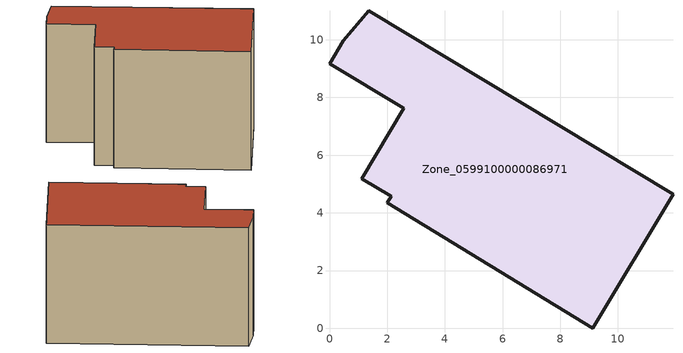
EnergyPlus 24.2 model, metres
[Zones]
Zone_0599100000086971
 floor ground (C_G): 11.91,4.65 9.12,0 2,4.35 2.14,4.58 1.11,5.19 2.57,7.62 0,9.17 0.48,9.97 1.36,11 z0
 wall outside (C_F): 2.57,7.62 1.11,5.19 2.14,4.58 2,4.35 9.12,0 11.91,4.65 1.36,11 0.48,9.97 0,9.17 2.57,7.62 z0:8.2
 roof outside (C_R): 1.36,11 0.48,9.97 0,9.17 2.57,7.62 1.11,5.19 2.14,4.58 2,4.35 9.12,0 11.91,4.65 z8.2
[BUILDING]
Pand.0599100000086971: North Axis=0; Terrain=City; Loads Convergence Tolerance Value=0.04; Temperature Convergence Tolerance Value=0.4; Solar Distribution=FullExterior; Maximum Number of Warmup Days=25; Minimum Number of Warmup Days=1
[Site:Location]
Rotterdam.The.Hague.AP_ZH_NLD Design_Conditions: Latitude=51.96; Longitude=4.45; Time Zone=1; Elevation=-4.5
[SITE:GROUNDTEMPERATURE:BUILDINGSURFACE]
18, 18, 18, 18, 18, 18, 18, 18, 18, 18, 18, 18
[MATERIAL] Thermal Absorptance=0.9; Solar Absorptance=0.7; Visible Absorptance=0.7
Name | Roughness | Thickness | Conductivity | Density | Specific Heat
G.TI.1975-1991 | MediumSmooth | 0.15 | 0.288461 | 540 | 1210
F.TI.1975-1991 | Rough | 0.3 | 0.230769 | 1920 | 840
R.TI.1975-1991 | MediumRough | 0.2 | 0.153846 | 1500 | 1000
[CONSTRUCTION]
C_G: G.TI.1975-1991
C_F: F.TI.1975-1991
C_R: R.TI.1975-1991
[ZONE]
Zone_0599100000086971: Type=1; Multiplier=1; Ceiling Height=Autocalculate; Volume=Autocalculate; Floor Area=autocalculate; Part of Total Floor Area=Yes
[ZONEINFILTRATION:DESIGNFLOWRATE]
Infil_Zone_0599100000086971: Zone or ZoneList or Space or SpaceList=Zone_0599100000086971; Schedule=AlwaysOn; Design Flow Rate Calculation Method=Flow/Area; Flow Rate per Floor Area=0.003; Constant Term Coefficient=1; Temperature Term Coefficient=0; Velocity Term Coefficient=0; Velocity Squared Term Coefficient=0
[HVACTEMPLATE:ZONE:IDEALLOADSAIRSYSTEM]
Zone_0599100000086971: Maximum Heating Supply Air Temperature=50; Minimum Cooling Supply Air Temperature=13; Maximum Heating Supply Air Humidity Ratio=0.0156; Minimum Cooling Supply Air Humidity Ratio=0.0077; Heating Limit=NoLimit; Cooling Limit=NoLimit; Dehumidification Control Type=ConstantSensibleHeatRatio; Cooling Sensible Heat Ratio=0.7; Dehumidification Setpoint=60; Humidification Control Type=None; Humidification Setpoint=30; Outdoor Air Method=None; Outdoor Air Flow Rate per Person=0.00944; Outdoor Air Flow Rate per Zone Floor Area=0; Outdoor Air Flow Rate per Zone=0; Demand Controlled Ventilation Type=None; Outdoor Air Economizer Type=NoEconomizer; Heat Recovery Type=None; Sensible Heat Recovery Effectiveness=0.7; Latent Heat Recovery Effectiveness=0.65
[ZONECONTROL:THERMOSTAT]
ThermostatControl_Zone_0599100000086971: Zone or ZoneList=Zone_0599100000086971; Control Type Schedule=DualSetpointControlType; Control 1=Thermostat_Zone_0599100000086971; Temperature Difference Between Cutout And Setpoint=0
[THERMOSTATSETPOINT:DUALSETPOINT]
Thermostat_Zone_0599100000086971: Heating Setpoint Temperature Schedule=HeatingSetpoint_Zone_0599100000086971; Cooling Setpoint Temperature Schedule=CoolingSetpoint_Zone_0599100000086971
[SCHEDULE:COMPACT]
HeatingSetpoint_Zone_0599100000086971: Through: 12/31, For: AllDays, Until: 24:00, 21
CoolingSetpoint_Zone_0599100000086971: Through: 12/31, For: AllDays, Until: 24:00, 24
DualSetpointControlType: Through: 12/31, For: AllDays, Until: 24:00, 4
AlwaysOn: Through: 12/31, For: AllDays, Until: 24:00, 1
